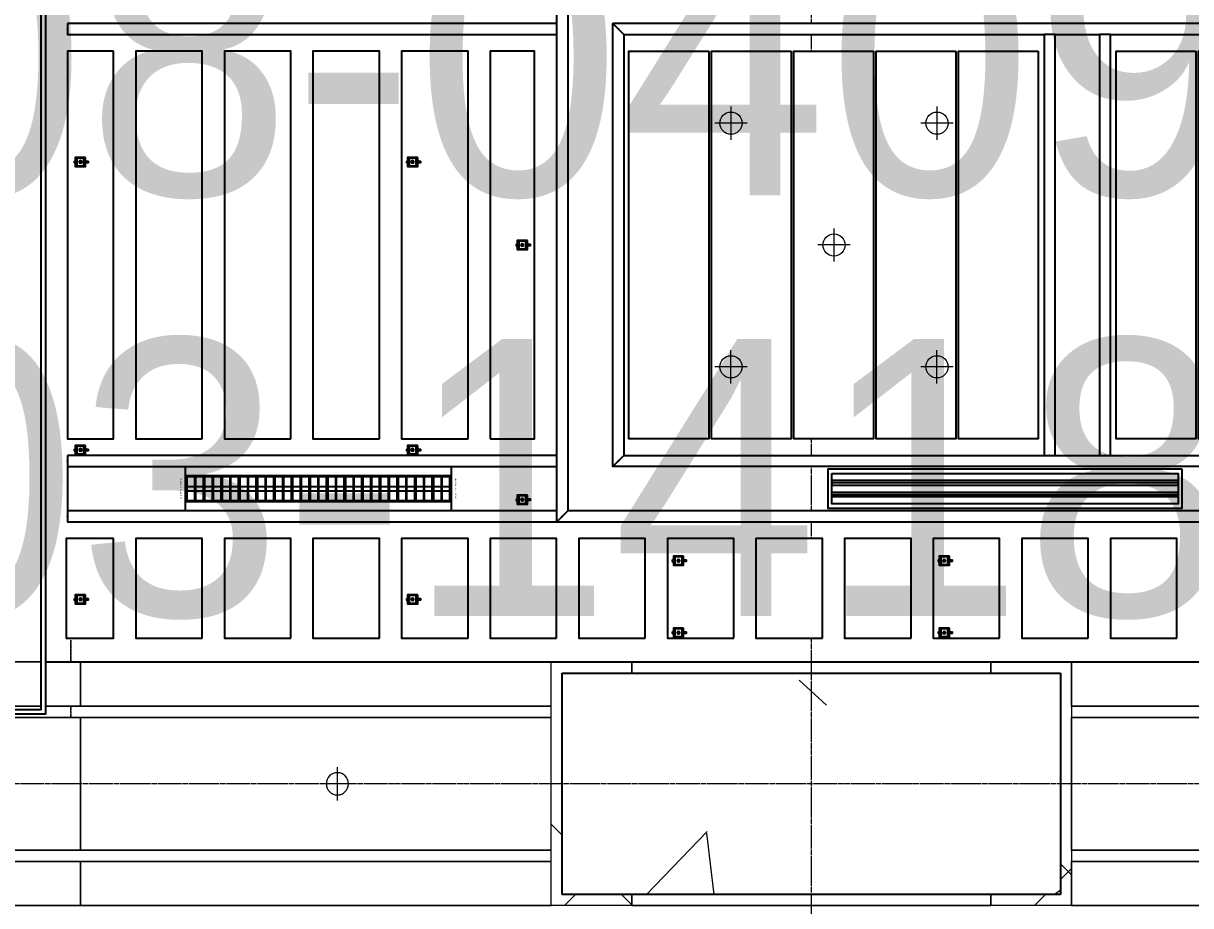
# Model space of a CAD drawing. Header units: millimetres. Extents: x -962357 to -591296, y -195428 to 59420.
# Drawn here: x -748238 to -742968, y 3030 to 7013 of the extents above; entities that cross this region are included whole.
import ezdxf
from ezdxf.enums import TextEntityAlignment as Align

# ---------------------------------------------------------------- set-up
doc = ezdxf.new("R2010")
doc.units = ezdxf.units.MM
for name, pattern in [('ACAD_ISO02W100', [15, 12, -3]), ('DPA_Boundary Line 500', [3.75, 0, -0.75, 1.5, -0.75, 0, -0.75]), ('DPA_Grid _ Level 100', [10, 5.5, -1.6, 1.3, -1.6])]:
    doc.linetypes.add(name, pattern=pattern)
for name, color, linetype in [('000 - CSD_PL_001 - ASCESSORIES', 251, 'Continuous'), ('000 - H A T C H', 8, 'Continuous'), ('000 - WIPEOUT', 250, 'Continuous'), ('001 - ASCESSORIES', 251, 'Continuous'), ('008 - LIGHTING', 1, 'Continuous'), ('A04_TUBE SERIES', 2, 'Continuous'), ('A11_ALU.SOLID SHEET', 2, 'Continuous')]:
    doc.layers.add(name, color=color, linetype=linetype)
for name, color, linetype, lineweight in [('A-COLS', 5, 'Continuous', 25), ('A-COLS-E', 1, 'Continuous', 9), ('A-DETL-GENF', 2, 'Continuous', 9), ('A-GLAZ-CURT', 2, 'Continuous', 9), ('A-WALL', 5, 'Continuous', 9), ('A-WALL-FNSH', 2, 'Continuous', 9), ('A-WALL-PATT', 1, 'Continuous', 9), ('E-LITE-EQPM', 2, 'Continuous', 9), ('I-WALL-E', 2, 'Continuous', 9), ('S-GRID', 251, 'Continuous', 9), ('WALL-E', 2, 'Continuous', 9)]:
    doc.layers.add(name, color=color, linetype=linetype, lineweight=lineweight)
doc.layers.get('000 - CSD_PL_001 - ASCESSORIES').off()
pattern_1 = [(45, (2.4, 1), (-1060.6602, 1060.6602), []), (135, (2.4, 1), (-1060.6602, -1060.6602), [])]

# ---------------------------------------------------------------- blocks, each defined once
blk = doc.blocks.new('System Panel - DPA-AR_Metal Ceiling Rectangular Panel-13139259-4180-01 LOWER PLATFORM LEVEL - REFLECTED CEILING PLAN')
at = {"layer": 'A-GLAZ-CURT'}
for p, q in [((-741107.4, 4129), (-743507.4, 4129)), ((-743507.4, 4129), (-743507.4, 3929)), ((-743507.4, 3929), (-743507.4, 4129)), ((-743507.4, 4129), (-741107.4, 4129)), ((-741107.4, 3929), (-741107.4, 4129)), ((-741107.4, 4129), (-741107.4, 3929)), ((-743507.4, 3929), (-741107.4, 3929)), ((-741107.4, 3929), (-743507.4, 3929))]:
    blk.add_line(p, q, dxfattribs=at)
blk = doc.blocks.new('System Panel - DPA-AR_Metal Ceiling Rectangular Panel-V59-4180-01 LOWER PLATFORM LEVEL - REFLECTED CEILING PLAN')
at = {"layer": 'A-GLAZ-CURT'}
for p, q in [((-748159.7, 4129), (-750382.4, 4129)), ((-750382.4, 4129), (-750382.4, 3929)), ((-750382.4, 3929), (-750382.4, 4129)), ((-750382.4, 4129), (-748159.7, 4129)), ((-747982.4, 4129), (-748139.7, 4129)), ((-748139.7, 4129), (-747982.4, 4129)), ((-747982.4, 3929), (-747982.4, 4129)), ((-747982.4, 4129), (-747982.4, 3929)), ((-750382.4, 3929), (-748159.7, 3929)), ((-748159.7, 3929), (-750382.4, 3929)), ((-748139.7, 3929), (-747982.4, 3929)), ((-747982.4, 3929), (-748139.7, 3929))]:
    blk.add_line(p, q, dxfattribs=at)
blk = doc.blocks.new('System Panel - DPA-AR_Metal Ceiling Rectangular Panel-V27-4180-01 LOWER PLATFORM LEVEL - REFLECTED CEILING PLAN')
at = {"layer": 'A-GLAZ-CURT'}
for p, q in [((-825657.3, 4129), (-827782.3, 4129)), ((-827782.3, 4129), (-827782.3, 3929)), ((-827782.3, 3929), (-827782.3, 4129)), ((-827782.3, 4129), (-825657.3, 4129)), ((-827782.3, 3929), (-825657.4, 3929)), ((-825657.4, 3929), (-827782.3, 3929))]:
    blk.add_line(p, q, dxfattribs=at)
blk = doc.blocks.new('System Panel - DPA-AR_Metal Ceiling Rectangular Panel-V28-4180-01 LOWER PLATFORM LEVEL - REFLECTED CEILING PLAN')
at = {"layer": 'A-GLAZ-CURT'}
for p, q in [((-825657.4, 3229), (-827782.3, 3229)), ((-827782.3, 3229), (-827782.3, 3029)), ((-827782.3, 3029), (-827782.3, 3229)), ((-827782.3, 3229), (-825657.4, 3229)), ((-827782.3, 3029), (-825657.3, 3029)), ((-825657.3, 3029), (-827782.3, 3029))]:
    blk.add_line(p, q, dxfattribs=at)
blk = doc.blocks.new('System Panel - DPA-AR_Metal Ceiling Rectangular Panel-13139299-4180-01 LOWER PLATFORM LEVEL - REFLECTED CEILING PLAN')
at = {"layer": 'A-GLAZ-CURT'}
for p, q in [((-818782.4, 3879), (-821182.4, 3879)), ((-821182.4, 3879), (-821182.4, 3279)), ((-821182.4, 3279), (-821182.4, 3879)), ((-821182.4, 3879), (-818782.4, 3879)), ((-818782.4, 3279), (-818782.4, 3879)), ((-818782.4, 3879), (-818782.4, 3279)), ((-821182.4, 3279), (-818782.4, 3279)), ((-818782.4, 3279), (-821182.4, 3279))]:
    blk.add_line(p, q, dxfattribs=at)
blk = doc.blocks.new('System Panel - DPA-AR_Metal Ceiling Rectangular Panel-V29-4180-01 LOWER PLATFORM LEVEL - REFLECTED CEILING PLAN')
at = {"layer": 'A-GLAZ-CURT'}
for p, q in [((-825657.4, 3879), (-827782.3, 3879)), ((-827782.3, 3879), (-827782.3, 3279)), ((-827782.3, 3279), (-827782.3, 3879)), ((-827782.3, 3879), (-825657.4, 3879)), ((-827782.3, 3279), (-825657.4, 3279)), ((-825657.4, 3279), (-827782.3, 3279))]:
    blk.add_line(p, q, dxfattribs=at)
blk = doc.blocks.new('*U403')
at = {"layer": 'A-GLAZ-CURT'}
for name, p in [('System Panel - DPA-AR_Metal Ceiling Rectangular Panel-V59-4180-01 LOWER PLATFORM LEVEL - REFLECTED CEILING PLAN', (744682.4, -3579)), ('System Panel - DPA-AR_Metal Ceiling Rectangular Panel-V27-4180-01 LOWER PLATFORM LEVEL - REFLECTED CEILING PLAN', (824482.3, -3579)), ('System Panel - DPA-AR_Metal Ceiling Rectangular Panel-13139259-4180-01 LOWER PLATFORM LEVEL - REFLECTED CEILING PLAN', (744682.4, -3579)), ('System Panel - DPA-AR_Metal Ceiling Rectangular Panel-13139299-4180-01 LOWER PLATFORM LEVEL - REFLECTED CEILING PLAN', (815482.4, -3579)), ('System Panel - DPA-AR_Metal Ceiling Rectangular Panel-V29-4180-01 LOWER PLATFORM LEVEL - REFLECTED CEILING PLAN', (824482.3, -3579)), ('System Panel - DPA-AR_Metal Ceiling Rectangular Panel-13139299-4180-01 LOWER PLATFORM LEVEL - REFLECTED CEILING PLAN', (822357.4, -3579)), ('System Panel - DPA-AR_Metal Ceiling Rectangular Panel-13139259-4180-01 LOWER PLATFORM LEVEL - REFLECTED CEILING PLAN', (737807.4, -4479)), ('System Panel - DPA-AR_Metal Ceiling Rectangular Panel-V28-4180-01 LOWER PLATFORM LEVEL - REFLECTED CEILING PLAN', (824482.3, -3579)), ('System Panel - DPA-AR_Metal Ceiling Rectangular Panel-13139259-4180-01 LOWER PLATFORM LEVEL - REFLECTED CEILING PLAN', (744682.4, -4479))]:
    blk.add_blockref(name, p, dxfattribs=at)
blk = doc.blocks.new('*U493')
at = {"layer": 'A11_ALU.SOLID SHEET', "color": 0}
blk.add_lwpolyline([(476.2, -98.8), (476.2, 98.8), (0, 98.8), (0, -98.8)], close=True, dxfattribs=at)
at = {"layer": 'Defpoints', "color": 250}
blk.add_point((0, 0), dxfattribs=at)
blk.add_text('AL.SHEET-HAT-TYPE-R', height=6, rotation=270, dxfattribs=at).set_placement((15, 0), align=Align.BOTTOM_CENTER)
blk = doc.blocks.new('*U634')
at = {"color": 1}
blk.add_wipeout([(600, -60), (-600, -60), (-600, 60), (600, 60)], dxfattribs=at).dxf.layer = '000 - WIPEOUT'
at = {"layer": '001 - ASCESSORIES', "color": 0}
blk.add_lwpolyline([(600, -60), (-600, -60), (-600, 60), (600, 60)], close=True, dxfattribs=at)
at = {"layer": '001 - ASCESSORIES'}
for points in [[(-593.5, -55), (-598.5, -55), (-598.5, 55), (-593.5, 55)], [(595, -55), (-595, -55), (-595, 55), (595, 55)], [(-558.8, -55), (-553.8, -55), (-553.8, 55), (-558.8, 55)], [(-514, -55), (-519, -55), (-519, 55), (-514, 55)], [(-479.3, -55), (-474.3, -55), (-474.3, 55), (-479.3, 55)], [(-434.6, -55), (-439.6, -55), (-439.6, 55), (-434.6, 55)], [(-399.8, -55), (-394.8, -55), (-394.8, 55), (-399.8, 55)], [(-355.1, -55), (-360.1, -55), (-360.1, 55), (-355.1, 55)], [(-320.4, -55), (-315.4, -55), (-315.4, 55), (-320.4, 55)], [(-275.6, -55), (-280.6, -55), (-280.6, 55), (-275.6, 55)], [(-240.9, -55), (-235.9, -55), (-235.9, 55), (-240.9, 55)], [(-196.2, -55), (-201.2, -55), (-201.2, 55), (-196.2, 55)], [(-161.4, -55), (-156.4, -55), (-156.4, 55), (-161.4, 55)], [(-116.7, -55), (-121.7, -55), (-121.7, 55), (-116.7, 55)], [(-82, -55), (-77, -55), (-77, 55), (-82, 55)], [(-37.2, -55), (-42.2, -55), (-42.2, 55), (-37.2, 55)], [(-2.5, -55), (2.5, -55), (2.5, 55), (-2.5, 55)], [(42.2, -55), (37.2, -55), (37.2, 55), (42.2, 55)], [(77, -55), (82, -55), (82, 55), (77, 55)], [(121.7, -55), (116.7, -55), (116.7, 55), (121.7, 55)], [(156.4, -55), (161.4, -55), (161.4, 55), (156.4, 55)], [(201.2, -55), (196.2, -55), (196.2, 55), (201.2, 55)], [(235.9, -55), (240.9, -55), (240.9, 55), (235.9, 55)], [(280.6, -55), (275.6, -55), (275.6, 55), (280.6, 55)], [(315.4, -55), (320.4, -55), (320.4, 55), (315.4, 55)], [(360.1, -55), (355.1, -55), (355.1, 55), (360.1, 55)], [(394.8, -55), (399.8, -55), (399.8, 55), (394.8, 55)], [(439.6, -55), (434.6, -55), (434.6, 55), (439.6, 55)], [(474.3, -55), (479.3, -55), (479.3, 55), (474.3, 55)], [(519, -55), (514, -55), (514, 55), (519, 55)], [(553.8, -55), (558.8, -55), (558.8, 55), (553.8, 55)], [(598.5, -55), (593.5, -55), (593.5, 55), (598.5, 55)]]:
    blk.add_lwpolyline(points, close=True, dxfattribs=at)
for points in [[(-593.5, 10), (-558.8, 10)], [(-553.8, 10), (-519, 10)], [(-514, 10), (-479.3, 10)], [(-474.3, 10), (-439.6, 10)], [(-434.6, 10), (-399.8, 10)], [(-394.8, 10), (-360.1, 10)], [(-355.1, 10), (-320.4, 10)], [(-315.4, 10), (-280.6, 10)], [(-275.6, 10), (-240.9, 10)], [(-235.9, 10), (-201.2, 10)], [(-196.2, 10), (-161.4, 10)], [(-156.4, 10), (-121.7, 10)], [(-116.7, 10), (-82, 10)], [(-77, 10), (-42.2, 10)], [(-37.2, 10), (-2.5, 10)], [(2.5, 10), (37.2, 10)], [(42.2, 10), (77, 10)], [(82, 10), (116.7, 10)], [(121.7, 10), (156.4, 10)], [(161.4, 10), (196.2, 10)], [(201.2, 10), (235.9, 10)], [(240.9, 10), (275.6, 10)], [(280.6, 10), (315.4, 10)], [(320.4, 10), (355.1, 10)], [(360.1, 10), (394.8, 10)], [(399.8, 10), (434.6, 10)], [(439.6, 10), (474.3, 10)], [(479.3, 10), (514, 10)], [(519, 10), (553.8, 10)], [(558.8, 10), (593.5, 10)], [(-593.5, -10), (-558.8, -10)], [(-553.8, -10), (-519, -10)], [(-514, -10), (-479.3, -10)], [(-474.3, -10), (-439.6, -10)], [(-434.6, -10), (-399.8, -10)], [(-394.8, -10), (-360.1, -10)], [(-355.1, -10), (-320.4, -10)], [(-315.4, -10), (-280.6, -10)], [(-275.6, -10), (-240.9, -10)], [(-235.9, -10), (-201.2, -10)], [(-196.2, -10), (-161.4, -10)], [(-156.4, -10), (-121.7, -10)], [(-116.7, -10), (-82, -10)], [(-77, -10), (-42.2, -10)], [(-37.2, -10), (-2.5, -10)], [(2.5, -10), (37.2, -10)], [(42.2, -10), (77, -10)], [(82, -10), (116.7, -10)], [(121.7, -10), (156.4, -10)], [(161.4, -10), (196.2, -10)], [(201.2, -10), (235.9, -10)], [(240.9, -10), (275.6, -10)], [(280.6, -10), (315.4, -10)], [(320.4, -10), (355.1, -10)], [(360.1, -10), (394.8, -10)], [(399.8, -10), (434.6, -10)], [(439.6, -10), (474.3, -10)], [(479.3, -10), (514, -10)], [(519, -10), (553.8, -10)], [(558.8, -10), (593.5, -10)]]:
    blk.add_lwpolyline(points, dxfattribs=at)
blk = doc.blocks.new('*U374')
at = {"layer": '001 - ASCESSORIES', "color": 0, "linetype": 'ByBlock'}
blk.add_lwpolyline([(800, 87.5), (-800, 87.5), (-800, -87.5), (800, -87.5)], close=True, dxfattribs=at)
at = {"layer": '001 - ASCESSORIES', "linetype": 'ByBlock'}
for points in [[(-781.5, 69), (781.5, 69), (781.5, -69), (-781.5, -69)], [(781.5, 36.3), (-781.5, 36.3), (-781.5, 16.3), (781.5, 16.3)], [(-781.5, -16.3), (781.5, -16.3), (781.5, -36.3), (-781.5, -36.3)]]:
    blk.add_lwpolyline(points, close=True, dxfattribs=at)
for points in [[(781.5, 26.3), (-781.5, 26.3)], [(-781.5, -26.3), (781.5, -26.3)]]:
    blk.add_lwpolyline(points, dxfattribs=at)
blk = doc.blocks.new('*U377')
blk.add_attdef('EXTR.OVL-LENGTH_', (-25, -59.1), '', height=5)
blk.add_wipeout([(-25, -25), (25, 25), (25, 6317.5), (-25, 6367.5)]).dxf.layer = '000 - WIPEOUT'
blk.add_point((0, 0))
at = {"layer": 'A04_TUBE SERIES', "color": 0}
blk.add_lwpolyline([(-25, -25), (25, 25), (25, 6317.5), (-25, 6367.5)], close=True, dxfattribs=at)
blk = doc.blocks.new('*U364')
blk.add_attdef('EXTR.OVL-LENGTH_', (-25, -59.1), '', height=5)
blk.add_wipeout([(-25, 25), (25, -25), (25, 1975), (-25, 1925)]).dxf.layer = '000 - WIPEOUT'
blk.add_point((0, 0))
at = {"layer": 'A04_TUBE SERIES', "color": 0}
blk.add_lwpolyline([(-25, 25), (25, -25), (25, 1975), (-25, 1925)], close=True, dxfattribs=at)
blk = doc.blocks.new('*U366')
blk.add_attdef('EXTR.OVL-LENGTH_', (-25, -59.1), '', height=5)
blk.add_wipeout([(-25, 0), (25, 0), (25, 1900), (-25, 1900)]).dxf.layer = '000 - WIPEOUT'
blk.add_point((0, 0))
at = {"layer": 'A04_TUBE SERIES', "color": 0}
blk.add_lwpolyline([(-25, 0), (25, 0), (25, 1900), (-25, 1900)], close=True, dxfattribs=at)
blk = doc.blocks.new('*U376')
blk.add_attdef('EXTR.OVL-LENGTH_', (-25, -59.1), '', height=5)
blk.add_wipeout([(-25, 0), (25, 0), (25, 1900), (-25, 1900)]).dxf.layer = '000 - WIPEOUT'
blk.add_point((0, 0))
at = {"layer": 'A04_TUBE SERIES', "color": 0}
blk.add_lwpolyline([(-25, 0), (25, 0), (25, 1900), (-25, 1900)], close=True, dxfattribs=at)
blk = doc.blocks.new('*U363')
blk.add_attdef('EXTR.OVL-LENGTH_', (-25, -59.1), '', height=5)
blk.add_wipeout([(-25, 25), (25, -25), (25, 2475), (-25, 2425)]).dxf.layer = '000 - WIPEOUT'
blk.add_point((0, 0))
at = {"layer": 'A04_TUBE SERIES', "color": 0}
blk.add_lwpolyline([(-25, 25), (25, -25), (25, 2475), (-25, 2425)], close=True, dxfattribs=at)
blk = doc.blocks.new('*U375')
at = {"color": 6}
blk.add_point((-37.5, 0), dxfattribs=at)
at = {"color": 3}
blk.add_wipeout([(-875, -564), (875, -564), (875, -924), (-875, -924)], dxfattribs=at).dxf.layer = '000 - WIPEOUT'
at = {"layer": 'A11_ALU.SOLID SHEET', "color": 0, "linetype": 'ByBlock'}
blk.add_lwpolyline([(875, -924), (-875, -924), (-875, -564), (875, -564)], close=True, dxfattribs=at)
at = {"color": 3}
blk.add_wipeout([(-875, -192), (875, -192), (875, -552), (-875, -552)], dxfattribs=at).dxf.layer = '000 - WIPEOUT'
at = {"layer": 'A11_ALU.SOLID SHEET', "color": 0, "linetype": 'ByBlock'}
blk.add_lwpolyline([(875, -552), (-875, -552), (-875, -192), (875, -192)], close=True, dxfattribs=at)
at = {"color": 3}
blk.add_wipeout([(-875, 180), (875, 180), (875, -180), (-875, -180)], dxfattribs=at).dxf.layer = '000 - WIPEOUT'
at = {"layer": 'A11_ALU.SOLID SHEET', "color": 0, "linetype": 'ByBlock'}
blk.add_lwpolyline([(875, -180), (-875, -180), (-875, 180), (875, 180)], close=True, dxfattribs=at)
at = {"color": 3}
blk.add_wipeout([(-875, 552), (875, 552), (875, 192), (-875, 192)], dxfattribs=at).dxf.layer = '000 - WIPEOUT'
at = {"layer": 'A11_ALU.SOLID SHEET', "color": 0, "linetype": 'ByBlock'}
blk.add_lwpolyline([(875, 192), (-875, 192), (-875, 552), (875, 552)], close=True, dxfattribs=at)
at = {"color": 3}
blk.add_wipeout([(-875, 924), (875, 924), (875, 564), (-875, 564)], dxfattribs=at).dxf.layer = '000 - WIPEOUT'
at = {"layer": 'A11_ALU.SOLID SHEET', "color": 0, "linetype": 'ByBlock'}
blk.add_lwpolyline([(875, 564), (-875, 564), (-875, 924), (875, 924)], close=True, dxfattribs=at)
blk = doc.blocks.new('*U378')
blk.add_attdef('EXTR.OVL-LENGTH_', (-25, -59.1), '', height=5)
blk.add_wipeout([(-25, 25), (25, -25), (25, 6873.5), (-25, 6823.5)]).dxf.layer = '000 - WIPEOUT'
blk.add_point((0, 0))
at = {"layer": 'A04_TUBE SERIES', "color": 0}
blk.add_lwpolyline([(-25, 25), (25, -25), (25, 6873.5), (-25, 6823.5)], close=True, dxfattribs=at)
blk = doc.blocks.new('*U624')
at = {"layer": 'A04_TUBE SERIES', "color": 0, "linetype": 'ByBlock', "xscale": -1}
blk.add_blockref('*U363', (25, 25), dxfattribs=at)
at = {"layer": 'A04_TUBE SERIES', "color": 0, "linetype": 'ByBlock', "rotation": 270}
blk.add_blockref('*U377', (278, 2225), dxfattribs=at)
at = {"layer": 'A04_TUBE SERIES', "color": 0, "linetype": 'ByBlock', "xscale": -1}
blk.add_blockref('*U364', (278, 275), dxfattribs=at)
at = {"layer": 'A04_TUBE SERIES', "color": 0, "linetype": 'ByBlock'}
for name, p in [('*U366', (2224.5, 300)), ('*U376', (2474.5, 300))]:
    blk.add_blockref(name, p, dxfattribs=at)
at = {"layer": 'A04_TUBE SERIES', "color": 0, "linetype": 'ByBlock', "rotation": 269.9999999999478}
blk.add_blockref('*U378', (25, 25), dxfattribs=at)
at = {"layer": 'A04_TUBE SERIES', "color": 0, "linetype": 'ByBlock', "xscale": -1, "rotation": 269.9999999999478}
blk.add_blockref('*U377', (278, 275), dxfattribs=at)
at = {"layer": 'A11_ALU.SOLID SHEET', "color": 0, "linetype": 'ByBlock', "rotation": 90}
for p in [(1249.8, 1250), (3449.3, 1250)]:
    blk.add_blockref('*U375', p, dxfattribs=at)
blk = doc.blocks.new('*U611')
at = {"color": 3}
for points in [[(-225, 5350), (225, 5350), (225, 5050), (-225, 5050)], [(-225, 4950), (225, 4950), (225, 4650), (-225, 4650)], [(-225, 4550), (225, 4550), (225, 4250), (-225, 4250)], [(-225, 4150), (225, 4150), (225, 3850), (-225, 3850)], [(-225, 3750), (225, 3750), (225, 3450), (-225, 3450)], [(-225, 3350), (225, 3350), (225, 3050), (-225, 3050)], [(-225, 2950), (225, 2950), (225, 2650), (-225, 2650)], [(-225, 2550), (225, 2550), (225, 2250), (-225, 2250)], [(-225, 2150), (225, 2150), (225, 1850), (-225, 1850)], [(-225, 1750), (225, 1750), (225, 1450), (-225, 1450)], [(-225, 1350), (225, 1350), (225, 1050), (-225, 1050)], [(-225, 950), (225, 950), (225, 650), (-225, 650)]]:
    blk.add_wipeout(points, dxfattribs=at).dxf.layer = '000 - WIPEOUT'
at = {"layer": 'A11_ALU.SOLID SHEET', "color": 0, "linetype": 'ByBlock'}
for points in [[(-225, 5050), (225, 5050), (225, 5350), (-225, 5350)], [(-225, 4650), (225, 4650), (225, 4950), (-225, 4950)], [(-225, 4250), (225, 4250), (225, 4550), (-225, 4550)], [(-225, 3850), (225, 3850), (225, 4150), (-225, 4150)], [(-225, 3450), (225, 3450), (225, 3750), (-225, 3750)], [(-225, 3050), (225, 3050), (225, 3350), (-225, 3350)], [(-225, 2650), (225, 2650), (225, 2950), (-225, 2950)], [(-225, 2250), (225, 2250), (225, 2550), (-225, 2550)], [(-225, 1850), (225, 1850), (225, 2150), (-225, 2150)], [(-225, 1450), (225, 1450), (225, 1750), (-225, 1750)], [(-225, 1050), (225, 1050), (225, 1350), (-225, 1350)], [(-225, 650), (225, 650), (225, 950), (-225, 950)]]:
    blk.add_lwpolyline(points, close=True, dxfattribs=at)
blk = doc.blocks.new('*U612')
at = {"color": 3}
for points in [[(-875, 750), (875, 750), (875, 450), (-875, 450)], [(-875, 350), (875, 350), (875, 50), (-875, 50)], [(-875, -50), (875, -50), (875, -350), (-875, -350)], [(-875, -450), (875, -450), (875, -750), (-875, -750)]]:
    blk.add_wipeout(points, dxfattribs=at).dxf.layer = '000 - WIPEOUT'
at = {"layer": 'A11_ALU.SOLID SHEET', "color": 0, "linetype": 'ByBlock'}
for points in [[(-875, 450), (875, 450), (875, 750), (-875, 750)], [(-875, 50), (875, 50), (875, 350), (-875, 350)], [(-875, -350), (875, -350), (875, -50), (-875, -50)], [(-875, -750), (875, -750), (875, -450), (-875, -450)]]:
    blk.add_lwpolyline(points, close=True, dxfattribs=at)
blk = doc.blocks.new('*U396')
at = {"layer": 'Defpoints'}
blk.add_point((0, 0), dxfattribs=at)
blk.add_wipeout([(875, 250), (875, 450), (-875, 450), (-875, 250)]).dxf.layer = '000 - WIPEOUT'
at = {"layer": 'A11_ALU.SOLID SHEET', "color": 0}
blk.add_lwpolyline([(875, 250), (875, 450), (-875, 450), (-875, 250)], close=True, dxfattribs=at)
at = {"layer": 'Defpoints'}
blk.add_point((0, 400), dxfattribs=at)
blk = doc.blocks.new('*U553')
blk.add_attdef('EXTR.OVL-LENGTH_', (-25, -59.1), '', height=5)
blk.add_wipeout([(-25, 0), (25, 0), (25, 2208.2), (-25, 2208.2)]).dxf.layer = '000 - WIPEOUT'
blk.add_point((0, 0))
at = {"layer": 'A04_TUBE SERIES', "color": 0}
blk.add_lwpolyline([(-25, 0), (25, 0), (25, 2208.2), (-25, 2208.2)], close=True, dxfattribs=at)
blk = doc.blocks.new('*U556')
blk.add_attdef('EXTR.OVL-LENGTH_', (-25, -59.1), '', height=5)
blk.add_wipeout([(-25, 0), (25, 0), (25, 2208.2), (-25, 2208.2)]).dxf.layer = '000 - WIPEOUT'
blk.add_point((0, 0))
at = {"layer": 'A04_TUBE SERIES', "color": 0}
blk.add_lwpolyline([(-25, 0), (25, 0), (25, 2208.2), (-25, 2208.2)], close=True, dxfattribs=at)
blk = doc.blocks.new('*U557')
blk.add_attdef('EXTR.OVL-LENGTH_', (-25, -59.1), '', height=5)
blk.add_wipeout([(-25, 0), (25, 0), (25, 2208.2), (-25, 2208.2)]).dxf.layer = '000 - WIPEOUT'
blk.add_point((0, 0))
at = {"layer": 'A04_TUBE SERIES', "color": 0}
blk.add_lwpolyline([(-25, 0), (25, 0), (25, 2208.2), (-25, 2208.2)], close=True, dxfattribs=at)
blk = doc.blocks.new('*U384')
at = {"layer": 'Defpoints'}
blk.add_point((0, 0), dxfattribs=at)
blk.add_wipeout([(875, 250), (875, 458), (-875, 458), (-875, 250)]).dxf.layer = '000 - WIPEOUT'
at = {"layer": 'A11_ALU.SOLID SHEET', "color": 0}
blk.add_lwpolyline([(875, 250), (875, 458), (-875, 458), (-875, 250)], close=True, dxfattribs=at)
at = {"layer": 'Defpoints'}
blk.add_point((0, 400), dxfattribs=at)
blk = doc.blocks.new('*U383')
at = {"layer": 'Defpoints'}
blk.add_point((0, 0), dxfattribs=at)
blk.add_wipeout([(225, 250), (225, 464.5), (-225, 464.5), (-225, 250)]).dxf.layer = '000 - WIPEOUT'
at = {"layer": 'A11_ALU.SOLID SHEET', "color": 0}
blk.add_lwpolyline([(225, 250), (225, 464.5), (-225, 464.5), (-225, 250)], close=True, dxfattribs=at)
at = {"layer": 'Defpoints'}
blk.add_point((0, 400), dxfattribs=at)
blk = doc.blocks.new('*U511')
at = {"layer": 'A11_ALU.SOLID SHEET', "color": 0}
blk.add_lwpolyline([(532, -98.8), (532, 98.8), (0, 98.8), (0, -98.8)], close=True, dxfattribs=at)
at = {"layer": 'Defpoints', "color": 250}
blk.add_point((0, 0), dxfattribs=at)
blk.add_text('AL.SHEET-HAT-TYPE-R', height=6, rotation=270, dxfattribs=at).set_placement((15, 0), align=Align.BOTTOM_CENTER)
blk = doc.blocks.new('*U5836')
blk.add_lwpolyline([(-3457.4, 550), (8124.6, 550), (8124.6, 4315), (-3457.4, 4315)], close=True)
at = {"layer": '001 - ASCESSORIES', "color": 1}
blk.add_lwpolyline([(-10225, 335), (-3477.4, 335), (-3477.4, 4315), (-3457.4, 4315), (-3457.4, 315), (-10225, 315)], close=True, dxfattribs=at)
at = {"layer": '008 - LIGHTING'}
blk.add_blockref('*U374', (874.5, 1332.5), dxfattribs=at)
at = {"layer": 'A11_ALU.SOLID SHEET', "color": 1, "rotation": 180}
blk.add_blockref('*U511', (-2825.5, 1332.5), dxfattribs=at)
at = {"layer": 'A11_ALU.SOLID SHEET', "color": 1}
blk.add_blockref('*U493', (-1625.5, 1332.5), dxfattribs=at)
at = {"layer": '008 - LIGHTING'}
blk.add_blockref('*U634', (-2225.5, 1332.5), dxfattribs=at)
at = {"layer": 'A11_ALU.SOLID SHEET'}
blk.add_blockref('*U624', (-1149.3, 1182.5), dxfattribs=at)
at = {"layer": 'A11_ALU.SOLID SHEET', "linetype": 'ByBlock', "rotation": 90}
for name, p in [('*U612', (-2300, 2432.5)), ('*U611', (2300, 882.5))]:
    blk.add_blockref(name, p, dxfattribs=at)
at = {"layer": 'A04_TUBE SERIES', "linetype": 'ByBlock', "rotation": 270}
for name, p in [('*U553', (-3357.5, 3407.5)), ('*U556', (-3357.5, 1457.5)), ('*U557', (-3357.5, 1207.5))]:
    blk.add_blockref(name, p, dxfattribs=at)
at = {"layer": 'A11_ALU.SOLID SHEET', "linetype": 'ByBlock'}
for name, p, rotation in [('*U384', (-2900, 2432.5), 90), ('*U396', (-1700, 2432.5), 270), ('*U383', (-2900, 882.5), 90)]:
    blk.add_blockref(name, p, dxfattribs=dict(at, rotation=rotation))
blk = doc.blocks.new('LGF_DL_SAA_LowPower_DL1a1 - LGF_DL_SAA_LowPower_DL1a-12437659-4180-01 LOWER PLATFORM LEVEL - REFLECTED CEILING PLAN')
at = {"layer": 'A-DETL-GENF'}
for p, q in [((0, 75), (0, -75)), ((72.5, 0), (-72.5, 0))]:
    blk.add_line(p, q, dxfattribs=at)
blk.add_circle((0, 0), 50, dxfattribs=at)
blk = doc.blocks.new('LGF_DL_SAA_LowPower_DL1a1 - LGF_DL_SAA_LowPower_DL1a-12438006-4180-01 LOWER PLATFORM LEVEL - REFLECTED CEILING PLAN')
at = {"layer": 'A-DETL-GENF'}
for p, q in [((0, -75), (0, 75)), ((72.5, 0), (-72.5, 0))]:
    blk.add_line(p, q, dxfattribs=at)
blk.add_circle((0, 0), 50, dxfattribs=at)
blk = doc.blocks.new('LGF_DL_SAA_LowPower_DL1a - LGF_DL_SAA_LowPower_DL1a-8832329-4180-01 LOWER PLATFORM LEVEL - REFLECTED CEILING PLAN')
at = {"layer": 'A-DETL-GENF'}
for p, q in [((0, 75), (0, -75)), ((72.5, 0), (-72.5, 0))]:
    blk.add_line(p, q, dxfattribs=at)
blk.add_circle((0, 0), 50, dxfattribs=at)
blk = doc.blocks.new('C-1-PP19-AR-4180-01-B_20250908-040939_EXDOWNLIGHT')
at = {"layer": 'E-LITE-EQPM'}
for name, p, rotation in [('LGF_DL_SAA_LowPower_DL1a1 - LGF_DL_SAA_LowPower_DL1a-12437659-4180-01 LOWER PLATFORM LEVEL - REFLECTED CEILING PLAN', (-363, 2982.5), 359.9999881697653), ('LGF_DL_SAA_LowPower_DL1a1 - LGF_DL_SAA_LowPower_DL1a-12437659-4180-01 LOWER PLATFORM LEVEL - REFLECTED CEILING PLAN', (567, 2982.5), 359.9999881697653), ('LGF_DL_SAA_LowPower_DL1a1 - LGF_DL_SAA_LowPower_DL1a-12437659-4180-01 LOWER PLATFORM LEVEL - REFLECTED CEILING PLAN', (102, 2432.5), 359.9999881697653), ('LGF_DL_SAA_LowPower_DL1a1 - LGF_DL_SAA_LowPower_DL1a-12438006-4180-01 LOWER PLATFORM LEVEL - REFLECTED CEILING PLAN', (-363, 1882.5), 1.18302346677688e-05), ('LGF_DL_SAA_LowPower_DL1a1 - LGF_DL_SAA_LowPower_DL1a-12438006-4180-01 LOWER PLATFORM LEVEL - REFLECTED CEILING PLAN', (567, 1882.5), 1.18302346677688e-05)]:
    blk.add_blockref(name, p, dxfattribs=dict(at, rotation=rotation))
at = {"layer": 'E-LITE-EQPM', "extrusion": (0, 0, -1), "rotation": 180}
blk.add_blockref('LGF_DL_SAA_LowPower_DL1a - LGF_DL_SAA_LowPower_DL1a-8832329-4180-01 LOWER PLATFORM LEVEL - REFLECTED CEILING PLAN', (2139.5, 0), dxfattribs=at)
blk = doc.blocks.new('000 - ASSCESSORIES_FAMELINE_GALV.BRACKET_FITTING_L-PROFILE_BK-08_TOP_VIEW')
at = {"linetype": 'Continuous'}
blk.add_wipeout([(-17.5, 19), (-17.5, -16), (17.5, -16), (17.5, 19)], dxfattribs=at).dxf.layer = '000 - WIPEOUT'
at = {"layer": '001 - ASCESSORIES', "linetype": 'ByBlock'}
blk.add_lwpolyline([(-17.5, 19), (17.5, 19), (17.5, 16), (-17.5, 16)], close=True, dxfattribs=at)
at = {"layer": '001 - ASCESSORIES', "color": 0, "linetype": 'Continuous'}
blk.add_lwpolyline([(-17.5, 19), (-17.5, -16), (17.5, -16), (17.5, 19)], close=True, dxfattribs=at)
at = {"layer": '001 - ASCESSORIES'}
blk.add_circle((0, 0), 3.5, dxfattribs=at)
blk = doc.blocks.new('*U492')
at = {"layer": '001 - ASCESSORIES', "color": 0}
blk.add_blockref('000 - ASSCESSORIES_FAMELINE_GALV.BRACKET_FITTING_L-PROFILE_BK-08_TOP_VIEW', (0, 0), dxfattribs=at)
blk = doc.blocks.new('000 - DYNAMIC_VIEW_ASSCESSORIES_GALV.STUD_FULL_THREAD_1-4_TOP_VIEW')
at = {"layer": '000 - H A T C H'}
h = blk.add_hatch(color=250, dxfattribs=at)
h.dxf.hatch_style = 1
edge = h.paths.add_edge_path()
edge.add_arc((0, 0), 3.18, 0, 360)
at = {"layer": '001 - ASCESSORIES', "color": 0}
blk.add_circle((0, 0), 3.18, dxfattribs=at)
blk = doc.blocks.new('*U485')
at = {"layer": '001 - ASCESSORIES', "color": 0}
blk.add_blockref('000 - DYNAMIC_VIEW_ASSCESSORIES_GALV.STUD_FULL_THREAD_1-4_TOP_VIEW', (0, 0), dxfattribs=at)
blk = doc.blocks.new('000 - ASSCESSORIES_FAMELINE_GALV.BRACKET_FITTING_U-PROFILE_BK-07_TOP_VIEW')
at = {"linetype": 'Continuous'}
blk.add_wipeout([(20, -23), (20, 23), (-20, 23), (-20, -23)], dxfattribs=at).dxf.layer = '000 - WIPEOUT'
at = {"layer": '001 - ASCESSORIES', "linetype": 'ACAD_ISO02W100'}
for p, q in [((20, 21), (-20, 21)), ((20, -21), (-20, -21))]:
    blk.add_line(p, q, dxfattribs=at)
at = {"layer": '001 - ASCESSORIES', "color": 0, "linetype": 'Continuous'}
blk.add_lwpolyline([(20, -23), (20, 23), (-20, 23), (-20, -23)], close=True, dxfattribs=at)
at = {"layer": '001 - ASCESSORIES', "linetype": 'Continuous'}
blk.add_circle((0, 0), 3.5, dxfattribs=at)
blk = doc.blocks.new('*U489')
at = {"layer": '001 - ASCESSORIES', "color": 0, "linetype": 'ByBlock'}
blk.add_blockref('000 - ASSCESSORIES_FAMELINE_GALV.BRACKET_FITTING_U-PROFILE_BK-07_TOP_VIEW', (0, 0), dxfattribs=at)
blk = doc.blocks.new('*U281')
at = {"layer": '001 - ASCESSORIES', "color": 0}
blk.add_lwpolyline([(4.6, 0), (2.3, 4), (-2.3, 4), (-4.6, 0), (-2.3, -4), (2.3, -4)], close=True, dxfattribs=at)
at = {"layer": '001 - ASCESSORIES', "color": 8}
blk.add_circle((0, 0), 3.85, dxfattribs=at)
at = {"layer": '001 - ASCESSORIES', "color": 0}
blk.add_circle((0, 0), 2.6, dxfattribs=at)
blk = doc.blocks.new('*U639')
at = {"layer": '000 - CSD_PL_001 - ASCESSORIES', "color": 0, "rotation": 270}
blk.add_blockref('*U281', (0, 0), dxfattribs=at)
blk = doc.blocks.new('*U308')
at = {"layer": '001 - ASCESSORIES'}
blk.add_lwpolyline([(-0.3, -4.5), (-0.3, -2.5, -19.949874), (0.3, -2.5), (0.3, -4.5)], format="xyb", dxfattribs=at)
blk.add_arc((0, 0), 4.5, 273.1847, 266.8153, dxfattribs=at)
blk = doc.blocks.new('000 - ASSCESSORIES_SPRING_WASHER_M5_TOP_VIEW')
at = {"color": 6}
blk.add_blockref('*U308', (0, 0), dxfattribs=at)
blk = doc.blocks.new('*U641')
at = {"color": 6}
blk.add_blockref('000 - ASSCESSORIES_SPRING_WASHER_M5_TOP_VIEW', (0, 0), dxfattribs=at)
blk = doc.blocks.new('*U307')
at = {"layer": '001 - ASCESSORIES'}
blk.add_lwpolyline([(-0.3, -6), (-0.3, -2.5, -19.949874), (0.2, -2.5), (0.2, -6)], format="xyb", dxfattribs=at)
blk.add_arc((0, 0), 6, 273.1847, 266.8153, dxfattribs=at)
blk = doc.blocks.new('000 - ASSCESSORIES_WASHER_M5_TOP_VIEW')
at = {"color": 6}
blk.add_blockref('*U307', (0, 0), dxfattribs=at)
blk = doc.blocks.new('*U640')
at = {"color": 6}
blk.add_blockref('000 - ASSCESSORIES_WASHER_M5_TOP_VIEW', (0, 0), dxfattribs=at)
blk = doc.blocks.new('*U282')
at = {"color": 1}
for p, q in [((-3.5, 3.5), (3.5, 3.5)), ((-3.5, 0), (3.5, 0))]:
    blk.add_line(p, q, dxfattribs=at)
at = {"color": 0}
for points in [[(-2.3, 3.2, 0.249855), (-4.6, 3.2), (-4.6, 0.3, 0.249855), (-2.3, 0.3)], [(2.3, 3.2, 0.062432), (0, 3.5, 0.062432), (-2.3, 3.2), (-2.3, 0.3, 0.061701), (0, 0, 0.061701), (2.3, 0.3)], [(4.6, 3.2, 0.249855), (2.3, 3.2), (2.3, 0.3, 0.249855), (4.6, 0.3)]]:
    blk.add_lwpolyline(points, format="xyb", close=True, dxfattribs=at)
blk = doc.blocks.new('*U296')
at = {"layer": '000 - H A T C H'}
h = blk.add_hatch(dxfattribs=at)
h.set_pattern_fill('ANSI35', color=8, scale=4, angle=65)
h.set_pattern_definition([(110, (-0.5, 0), (-0.939693, -0.34202), []), (110, (-0.2012, 0.6409), (-0.939693, -0.34202), [1.25, -0.25, 0, -0.25])])
h.paths.add_polyline_path([(0, -2.5), (59.5, -2.5), (59.5, 2.5), (0, 2.5)])
at = {"color": 8}
blk.add_line((59.5, -2.5), (59.5, 2.5), dxfattribs=at)
at = {"color": 1}
blk.add_lwpolyline([(59.5, 2.5), (0, 2.5), (0, -2.5), (59.5, -2.5), (60, -2), (60, 2)], close=True, dxfattribs=at)
blk = doc.blocks.new('*U448')
at = {"layer": '000 - H A T C H'}
h = blk.add_hatch(color=250, dxfattribs=at)
h.dxf.hatch_style = 1
edge = h.paths.add_edge_path()
edge.add_line((-0.3, -4.6), (-3.2, -4.6))
edge.add_arc((-1, -3.5), 2.45, 180, 208.0569, ccw=False)
edge.add_line((-3.5, -3.5), (-3.5, 0))
edge.add_arc((5.9, 0), 9.36, 179.9761, 180.0239, ccw=False)
edge.add_line((-3.5, 0), (-3.5, 0))
edge.add_arc((5.9, 0), 9.36, 179.9761, 180.0239, ccw=False)
edge.add_line((-3.5, 0), (-3.5, 3.5))
edge.add_arc((-1, 3.5), 2.45, 151.9431, 180, ccw=False)
edge.add_line((-3.2, 4.6), (-0.3, 4.6))
edge.add_arc((-2.5, 3.5), 2.45, 360, 388.0569, ccw=False)
edge.add_line((0, 3.5), (0, -3.5))
edge.add_arc((-2.5, -3.5), 2.45, 331.9431, 360, ccw=False)
blk.add_blockref('*U296', (0, 0))
at = {"layer": '001 - ASCESSORIES', "rotation": 90}
blk.add_blockref('*U282', (0, 0), dxfattribs=at)
blk = doc.blocks.new('*U306')
blk.add_wipeout([(-6, 0.65), (6, 0.65), (6, -0.65), (-6, -0.65)]).dxf.layer = '000 - WIPEOUT'
at = {"layer": '001 - ASCESSORIES'}
blk.add_lwpolyline([(-6, 0.65), (6, 0.65), (6, -0.65), (-6, -0.65)], close=True, dxfattribs=at)
blk.add_wipeout([(0.1, -0.65), (6, -0.65), (6, 0.65), (0.1, 0.65)]).dxf.layer = '000 - WIPEOUT'
blk.add_wipeout([(-0.1, -0.65), (-6, -0.65), (-6, 0.65), (-0.1, 0.65)]).dxf.layer = '000 - WIPEOUT'
for points in [[(-0.1, -0.65), (-6, -0.65), (-6, 0.65), (-0.1, 0.65)], [(0.1, -0.65), (6, -0.65), (6, 0.65), (0.1, 0.65)]]:
    blk.add_lwpolyline(points, close=True, dxfattribs=at)
blk = doc.blocks.new('000 - ASSCESSORIES_WASHER_M5_FRONT-SIDE-BACK_VIEW')
at = {"color": 6}
blk.add_blockref('*U306', (0, 0), dxfattribs=at)
blk = doc.blocks.new('*U637')
at = {"color": 6}
blk.add_blockref('000 - ASSCESSORIES_WASHER_M5_FRONT-SIDE-BACK_VIEW', (0, 0), dxfattribs=at)
blk = doc.blocks.new('*U309')
blk.add_wipeout([(-4.5, 0.65), (4.5, 0.65), (4.5, -0.65), (-4.5, -0.65)]).dxf.layer = '000 - WIPEOUT'
at = {"layer": '001 - ASCESSORIES'}
blk.add_lwpolyline([(-4.5, 0.65), (4.5, 0.65), (4.5, -0.65), (-4.5, -0.65)], close=True, dxfattribs=at)
blk.add_wipeout([(0.1, -0.95), (4.5, -0.65), (4.5, 0.65), (0.1, 0.35)]).dxf.layer = '000 - WIPEOUT'
blk.add_wipeout([(-0.1, -0.35), (-4.5, -0.65), (-4.5, 0.65), (-0.1, 0.95)]).dxf.layer = '000 - WIPEOUT'
for points in [[(-0.1, -0.35), (-4.5, -0.65), (-4.5, 0.65), (-0.1, 0.95)], [(0.1, -0.95), (4.5, -0.65), (4.5, 0.65), (0.1, 0.35)]]:
    blk.add_lwpolyline(points, close=True, dxfattribs=at)
blk = doc.blocks.new('000 - ASSCESSORIES_SPRING_WASHER_M5_FRONT-SIDE-BACK_VIEW')
at = {"color": 6}
blk.add_blockref('*U309', (0, 0), dxfattribs=at)
blk = doc.blocks.new('*U638')
at = {"color": 6}
blk.add_blockref('000 - ASSCESSORIES_SPRING_WASHER_M5_FRONT-SIDE-BACK_VIEW', (0, 0), dxfattribs=at)
blk = doc.blocks.new('*U486')
at = {"layer": '001 - ASCESSORIES'}
blk.add_blockref('*U448', (-23, 0), dxfattribs=at)
at = {"layer": '001 - ASCESSORIES', "color": 6, "rotation": 180}
for name in ['*U640', '*U641']:
    blk.add_blockref(name, (0, 0), dxfattribs=at)
at = {"layer": '001 - ASCESSORIES', "color": 2, "rotation": 270}
blk.add_blockref('*U639', (0, 0), dxfattribs=at)
blk.add_blockref('*U639', (0, 0), dxfattribs=at)
at = {"layer": '001 - ASCESSORIES', "color": 0, "rotation": 90}
blk.add_blockref('*U489', (0, 0), dxfattribs=at)
at = {"layer": '001 - ASCESSORIES', "color": 0, "rotation": 270}
blk.add_blockref('*U492', (0, 0), dxfattribs=at)
at = {"layer": '001 - ASCESSORIES', "color": 6}
for name in ['*U640', '*U641']:
    blk.add_blockref(name, (0, 0), dxfattribs=at)
at = {"layer": '001 - ASCESSORIES', "color": 2, "rotation": 90}
blk.add_blockref('*U639', (0, 0), dxfattribs=at)
blk.add_blockref('*U639', (0, 0), dxfattribs=at)
at = {"layer": '001 - ASCESSORIES', "color": 1}
blk.add_blockref('*U485', (0, 0), dxfattribs=at)
at = {"layer": '001 - ASCESSORIES', "rotation": 90}
blk.add_blockref('*U637', (23.65, 0), dxfattribs=at)
blk.add_blockref('*U638', (25.25, 0), dxfattribs=at)
blk = doc.blocks.new('C-1-PP19-AR-4180-01-B_20250903-141828_ERROR_HANGING')
at = {"layer": '000 - CSD_PL_001 - ASCESSORIES', "linetype": 'ByBlock'}
for p in [(-3300, 2807.5), (-1800, 2807.5), (-1304.9, 2432.5), (-3300, 1507.5), (-1800, 1507.5), (-1304.9, 1282.5), (-600, 1007.5), (600, 1007.5), (-3300, 832.5), (-1800, 832.5), (-600, 682.5), (600, 682.5)]:
    blk.add_blockref('*U486', p, dxfattribs=at)

msp = doc.modelspace()

# ---------------------------------------------------------------- hatches: boundary and pattern name
at = {"layer": 'A-COLS-E'}
h = msp.add_hatch(dxfattribs=at)
h.set_pattern_fill('FP_1', color=256, style=0, pattern_type=2)
h.set_pattern_definition([(50, (2.4, 1), (3643.682, -318.781), [381, -4191]), (355, (2.4, 1), (-704.856, 3821.136), [304.8, -3352.8]), (100.451, (306, -25.6), (2938.852, 3502.332), [323.8, -3561.801]), (46.184, (2.4, 1017), (5421.58, -840.856), [571.5, -6286.5]), (96.636, (454, 947), (4748.05, 4948.55), [485.7, -5342.7]), (351.184, (2.4, 1017), (4748.1, 4948.506), [457.2, -5029.2]), (21, (510.4, 763), (3032.288, -2045.304), [381, -4191]), (326, (510.4, 763), (1236.042, 3683.762), [304.8, -3352.8]), (71.451, (763, 592.5), (4268.343, 1638.425), [323.8, -3561.801]), (37.5, (2.4, 1), (61.772, 1691.1008), [167.64, -3144.52, 167.64, -3235.96, -3365.5]), (37.5, (2.4, 1), (61.772, 1691.1008), [-6715.76, 167.64, -3197.86]), (7.5, (2.4, 1), (1336.3933, 2003.6115), [167.64, -1772.92, 167.64, -3068.32, -1282.7]), (7.5, (2.4, 1), (1336.3933, 2003.6115), [-5176.52, 167.64, -1115.06]), (327.5, (-1130.5, 1), (2711.8178, -114.5786), [167.64, -1102.36, 167.64, -3794.76, -5257.8]), (327.5, (-1130.5, 1), (2711.8178, -114.5786), [-5232.4, 167.64, -5090.16]), (317.5, (-1638.5, 1), (2962.5856, 508.5334), [167.64, -1483.36, 167.64, -2463.8, -3733.8]), (317.5, (-1638.5, 1), (2962.5856, 508.5334), [-4282.44, 167.64, -3566.16])])
h.paths.add_polyline_path([(-743555, 3080), (-743555, 4080), (-745805, 4080), (-745805, 3080), (-744559, 3080)])
at = {"layer": 'A-WALL-PATT'}
h = msp.add_hatch(dxfattribs=at)
h.set_pattern_fill('FP_3', color=256, style=0, pattern_type=2)
h.set_pattern_definition(pattern_1)
h.paths.add_polyline_path([(-745855.1, 3030), (-745805.1, 3030), (-745805.1, 4130), (-745855.1, 4130), (-745855.1, 4067.1)])
h = msp.add_hatch(dxfattribs=at)
h.set_pattern_fill('FP_3', color=256, style=0, pattern_type=2)
h.set_pattern_definition(pattern_1)
h.paths.add_polyline_path([(-743555, 3080), (-743505, 3080), (-743505, 4130), (-743555, 4130), (-743555, 4067.1)])
h = msp.add_hatch(dxfattribs=at)
h.set_pattern_fill('FP_3', color=256, style=0, pattern_type=2)
h.set_pattern_definition(pattern_1)
h.paths.add_polyline_path([(-743505, 3030), (-743505, 3080), (-743870, 3080), (-743870, 3030)])
h.paths.add_polyline_path([(-745805.1, 3030), (-745490, 3030), (-745490, 3080), (-745805.1, 3080)])

# ---------------------------------------------------------------- linework, layer by layer
at = {"layer": 'A-COLS'}
for p, q in [((-745805, 3080), (-745805, 4080)), ((-745805, 4080), (-743555, 4080)), ((-743555, 4080), (-743555, 3080)), ((-743555, 3080), (-745805, 3080))]:
    msp.add_line(p, q, dxfattribs=at)
at = {"layer": 'A-WALL'}
for p, q in [((-745490, 4130), (-745490, 4080)), ((-745490, 4080), (-745490, 4130)), ((-745490, 3080), (-745490, 3030)), ((-745490, 3030), (-745490, 3080)), ((-743870, 3030), (-743870, 3080)), ((-743870, 3080), (-743870, 3030))]:
    msp.add_line(p, q, dxfattribs=at)
at = {"layer": 'A-WALL-FNSH', "color": 250}
for p, q in [((-745855.1, 3030), (-745855.1, 4130)), ((-745855.1, 4130), (-745805.1, 4130)), ((-745805.1, 4130), (-745490, 4130)), ((-745490, 4130), (-743870, 4130)), ((-743870, 4130), (-743555, 4130)), ((-743870, 4080), (-743870, 4130)), ((-743870, 4130), (-743870, 4080)), ((-743555, 4130), (-743505, 4130)), ((-743505, 4130), (-743505, 3080)), ((-745805.1, 4080), (-745805.1, 3080)), ((-745490, 4080), (-745805.1, 4080)), ((-743870, 4080), (-745490, 4080)), ((-743555, 4080), (-743870, 4080)), ((-743555, 3080), (-743555, 4080)), ((-745805.1, 3080), (-745490, 3080)), ((-745490, 3080), (-743870, 3080)), ((-743870, 3080), (-743555, 3080)), ((-743505, 3080), (-743505, 3030)), ((-745805.1, 3030), (-745855.1, 3030)), ((-745490, 3030), (-745805.1, 3030)), ((-743870, 3030), (-745490, 3030)), ((-743505, 3030), (-743870, 3030))]:
    msp.add_line(p, q, dxfattribs=at)
at = {"layer": 'I-WALL-E'}
for p, q in [((-748157.4, 7895), (-748157.4, 3915)), ((-748157.4, 4130), (-748157.4, 7895)), ((-748137.4, 7895), (-748137.4, 4130)), ((-748137.4, 3915), (-748137.4, 7895)), ((-754905, 3915), (-748157.4, 3915)), ((-748157.4, 3915), (-754905, 3915)), ((-748157.4, 3915), (-748157.4, 3930)), ((-748137.4, 3930), (-748137.4, 3915)), ((-748137.4, 3915), (-748137.4, 3895)), ((-748137.4, 3895), (-748137.4, 3915)), ((-754905, 3895), (-748137.4, 3895)), ((-748137.4, 3895), (-754905, 3895))]:
    msp.add_line(p, q, dxfattribs=at)
at = {"layer": 'I-WALL-E', "linetype": 'DPA_Boundary Line 500'}
for p, q in [((-748022.4, 6975), (-748022.4, 6962.5)), ((-748022.4, 6962.5), (-748022.4, 6975)), ((-748022.4, 5062.5), (-748022.4, 5050)), ((-748022.4, 5050), (-748022.4, 5062.5)), ((-748022.4, 4775), (-748022.4, 4762.5)), ((-748022.4, 4762.5), (-748022.4, 4775)), ((-748022.4, 4230), (-748022.4, 4130)), ((-748022.4, 4130), (-748022.4, 4230)), ((-748022.4, 3930), (-748022.4, 3880)), ((-748022.4, 3880), (-748022.4, 3930))]:
    msp.add_line(p, q, dxfattribs=at)
at = {"layer": 'S-GRID', "linetype": 'DPA_Grid _ Level 100'}
for p, q in [((-744680, -30741.3), (-744680, 54920.2)), ((-602984.2, 3580), (-957857, 3580))]:
    msp.add_line(p, q, dxfattribs=at)
at = {"layer": 'WALL-E'}
for p, q in [((-743870, 4130), (-745490, 4130)), ((-743870, 4080), (-743870, 4130)), ((-745490, 4080), (-743870, 4080)), ((-743870, 3080), (-745490, 3080)), ((-745490, 3030), (-743870, 3030))]:
    msp.add_line(p, q, dxfattribs=at)

# ---------------------------------------------------------------- block references
msp.add_blockref('*U403', (-744680, 3580))

# ---------------------------------------------------------------- next in the draw order: block references
msp.add_blockref('*U5836', (-744680, 3580))

# ---------------------------------------------------------------- next in the draw order: linework, layer by layer
msp.add_point((-744680, 3580))

# ---------------------------------------------------------------- next in the draw order: block references
msp.add_blockref('C-1-PP19-AR-4180-01-B_20250908-040939_EXDOWNLIGHT', (-744680, 3580))

# ---------------------------------------------------------------- next in the draw order: block references
msp.add_blockref('C-1-PP19-AR-4180-01-B_20250903-141828_ERROR_HANGING', (-744680, 3580))

# ---------------------------------------------------------------- next in the draw order: texts
at = {"char_height": 1250, "attachment_point": 1}
for s, insert, width in [('C-1-PP19-AR-4180-01-B_20250908-040939_EXDOWNLIGHT', (-773972.2, 7486.7), 60593.75), ('C-1-PP19-AR-4180-01-B_20250903-141828_NEWCL', (-774012.5, 5588.1), 52718.75)]:
    msp.add_mtext(s, dxfattribs=dict(at, insert=insert, width=width))

doc.saveas('drawing.dxf')
